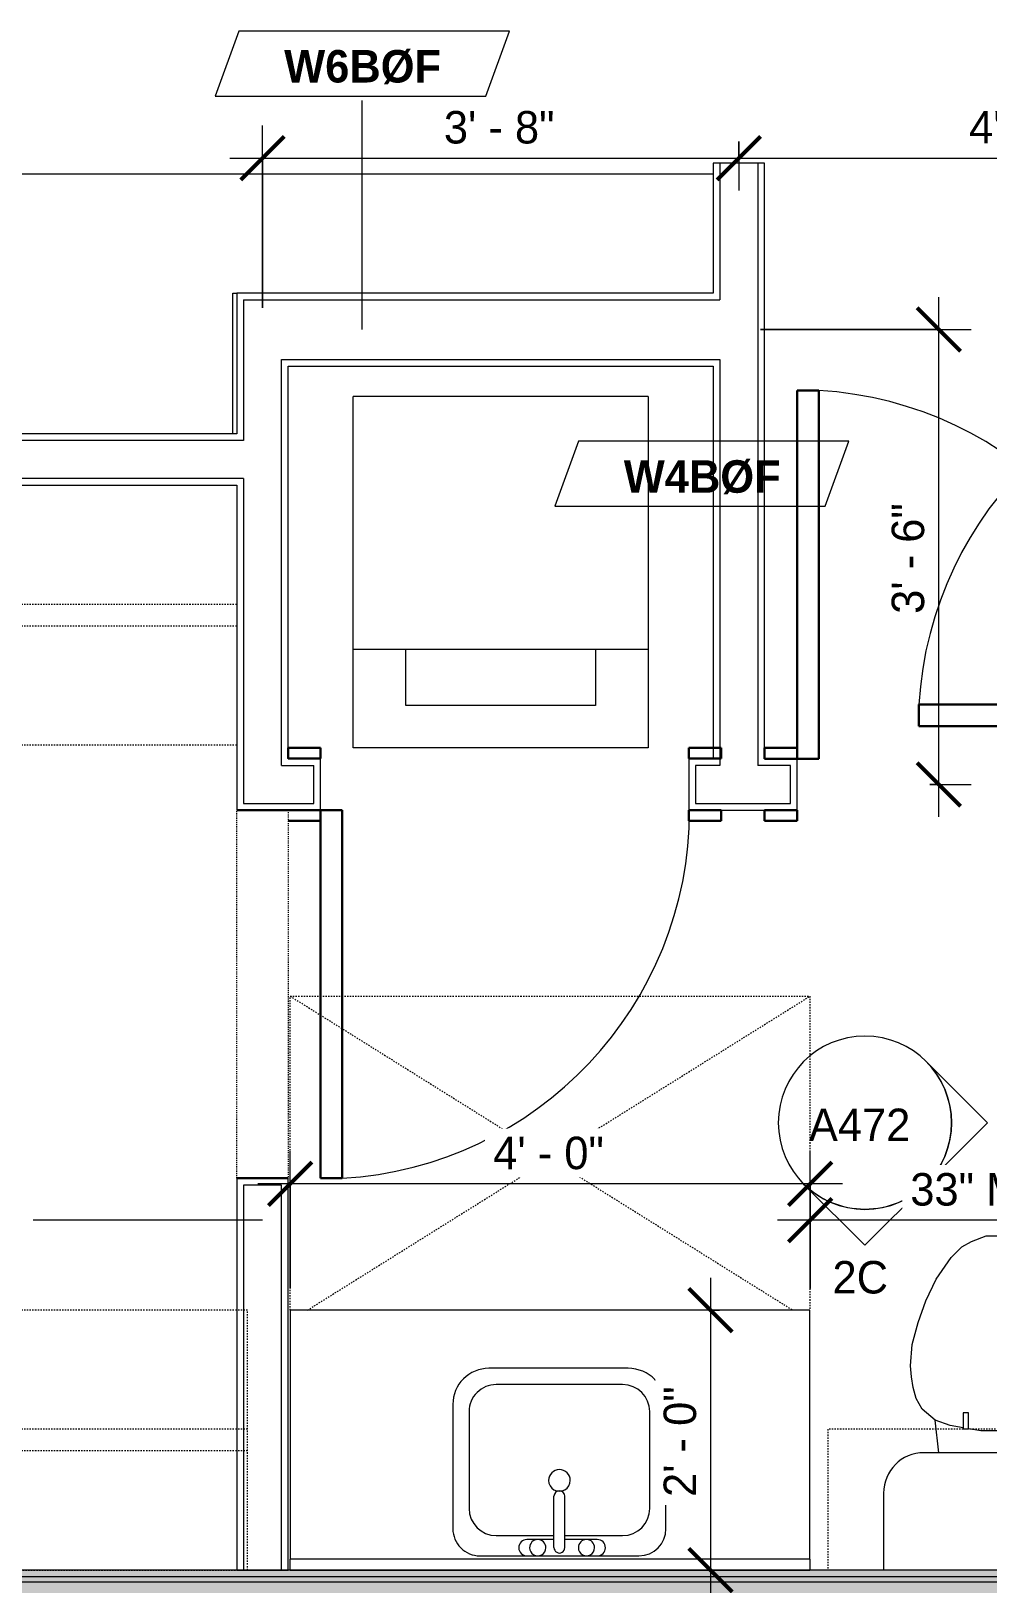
# Model space of a CAD drawing. Header units: inches. Extents: x -4010 to -1814, y 9846 to 12241.
# Drawn here: x -3638 to -3549.7, y 10841.3 to 10984.8 of the extents above; entities that cross this region are included whole.
import ezdxf

# ---------------------------------------------------------------- set-up
doc = ezdxf.new("R2010")
doc.units = ezdxf.units.IN
doc.header["$MEASUREMENT"] = 0
doc.linetypes.add('Dash', pattern=[0.25, 0.125, -0.125])
doc.linetypes.add('Overhead', pattern=[0.15625, 0.09375, -0.0625])
for name, color, linetype, lineweight in [('0-1', 7, 'Continuous', 5), ('A-ANNO-DIMS', 211, 'Continuous', 9), ('A-ANNO-DIMS-32', 211, 'Continuous', 9), ('A-DETL-GENF-3', 92, 'Overhead', 9), ('A-DETL-MEDM', 33, 'Continuous', 30), ('A-DOOR-3', 31, 'Continuous', 9), ('A-DOOR-4', 31, 'Continuous', 30), ('A-DOOR-FRAM-3', 31, 'Continuous', 30), ('A-GENM', 5, 'Continuous', 9), ('A-GENM-HDLN', 13, 'Dash', 9), ('A-WALL', 113, 'Continuous', 18), ('A-WALL-2', 250, 'Continuous', 18), ('A-WALL-3', 113, 'Continuous', 9), ('A-WALL-IDEN', 211, 'Continuous', 9), ('G-ANNO-SYMB-3', 111, 'Continuous', 9), ('I-WALL-2', 241, 'Continuous', 5), ('I-WALL-3', 7, 'Continuous', 9), ('P-SANR-FIXT', 6, 'Continuous', 9), ('Q-CASE', 31, 'Continuous', 9), ('Q-CASE-1', 31, 'Dash', 9), ('Q-CASE-HDLN', 31, 'Dash', 9)]:
    doc.layers.add(name, color=color, linetype=linetype, lineweight=lineweight)
doc.styles.add('Century Gothic', font='ufonts.com_century-gothic.ttf', dxfattribs={"height": 3})
doc.styles.add('Century Gothic_B_1', font='GOTHICB.TTF', dxfattribs={"height": 3})
doc.dimstyles.new('OD_1__HACK_2', dxfattribs={"dimscale": 12, "dimtxt": 3.132505, "dimasz": 0.333333, "dimexe": 0.25, "dimexo": 0.166667, "dimgap": 0.041667, "dimtad": 1, "dimdec": 4, "dimrnd": 0.0625, "dimzin": 3, "dimdsep": 46, "dimlunit": 4, "dimtxsty": 'Century Gothic', "dimblk1": 'OBLIQUE', "dimblk2": 'OBLIQUE', "dimsah": 1, "dimcen": 0.09, "dimdle": 0.25, "dimazin": 0, "dimtfac": 1, "dimtdec": 4, "dimtix": 1, "dimtmove": 0, "dimatfit": 3, "dimfxl": 1, "dimtvp": 1, "dimtfill": 1, "dimfrac": 2, "dimtolj": 1, "dimtzin": 0, "dimarcsym": 2})
doc.dimstyles.new('OD_1__HACK_2_1', dxfattribs={"dimscale": 12, "dimtxt": 3.132505, "dimasz": 0.333333, "dimexe": 0.25, "dimexo": 0.166667, "dimgap": 0.041667, "dimtad": 1, "dimdec": 4, "dimrnd": 0.0625, "dimzin": 3, "dimdsep": 46, "dimlunit": 4, "dimtxsty": 'Century Gothic', "dimblk1": 'OBLIQUE', "dimblk2": 'OBLIQUE', "dimsah": 1, "dimcen": 0.09, "dimdle": 0.25, "dimazin": 0, "dimtfac": 1, "dimtdec": 4, "dimtix": 1, "dimtmove": 0, "dimatfit": 3, "dimfxl": 1, "dimtvp": 1, "dimtfill": 1, "dimfrac": 2, "dimtolj": 1, "dimtzin": 0, "dimarcsym": 2})

# ---------------------------------------------------------------- blocks, each defined once
blk = doc.blocks.new('CTR - 1st Phase - Common Walls_rvt-1-UNIT PLANS - 2ND _ 3RD FLOOR')
at = {"layer": 'I-WALL-2'}
for points in [[(-3489.45, 10842), (-3487.3, 10842), (-3487.3, 10842.63), (-3852.47, 10842.63), (-3852.47, 10842), (-3494.85, 10842)], [(-3486.67, 10841.5), (-3486.67, 10842), (-3852.47, 10842), (-3852.47, 10841.5), (-3487.3, 10841.5)], [(-3487.3, 10836), (-3486.67, 10836), (-3486.67, 10841.5), (-3852.47, 10841.5), (-3852.47, 10836), (-3494.85, 10836)]]:
    blk.add_hatch(color=256, dxfattribs=at).paths.add_polyline_path(points, flags=0)
at = {"layer": 'A-WALL-2'}
for p, q in [((-3487.3, 10842), (-3852.47, 10842)), ((-3487.3, 10841.5), (-3852.47, 10841.5))]:
    blk.add_line(p, q, dxfattribs=at)
at = {"layer": 'I-WALL-3'}
blk.add_line((-3527.82, 10842.63), (-3852.47, 10842.63), dxfattribs=at)
blk = doc.blocks.new('OD_CW_Closet - OD_CW_Closet-3838437-UNIT PLANS - 2ND _ 3RD FLOOR')
at = {"layer": 'Q-CASE-HDLN'}
for p, q in [((67.99, 24), (0.74, 24)), ((0.74, 24), (0.74, 0)), ((67.99, 0), (67.99, 24)), ((0.74, 13), (67.99, 13)), ((0.74, 11), (67.99, 11)), ((0.74, 0), (67.99, 0))]:
    blk.add_line(p, q, dxfattribs=at)
blk = doc.blocks.new('SWING - SINGLE - FLUSH - 2-10 x 6-8 - PRIVACY-3199405-UNIT PLANS - 2ND _ 3RD FLOOR')
at = {"layer": 'A-DOOR-3'}
blk.add_arc((17, -2.37), 34.07, 180, 266.6343, dxfattribs=at)
at = {"layer": 'A-DOOR-4'}
for p, q in [((15, -2.37), (15, -36.38)), ((17, -2.37), (15, -2.37)), ((17, -2.37), (17, -36.38)), ((17, -36.38), (15, -36.38))]:
    blk.add_line(p, q, dxfattribs=at)
at = {"layer": 'A-DOOR-FRAM-3'}
for p, q in [((-20, 2.38), (-20, 3.38)), ((-20, 3.38), (-17, 3.38)), ((-17, 3.38), (-17, 2.38)), ((17, 2.38), (17, 3.38)), ((17, 3.38), (20, 3.38)), ((20, 3.38), (20, 2.38)), ((-17, 2.38), (-20, 2.38)), ((20, 2.38), (17, 2.38)), ((-20, -2.37), (-17, -2.37)), ((-20, -3.37), (-20, -2.37)), ((-17, -2.37), (-17, -3.37)), ((17, -2.37), (20, -2.37)), ((17, -3.37), (17, -2.37)), ((20, -2.37), (20, -3.37)), ((-17, -3.37), (-20, -3.37)), ((20, -3.37), (17, -3.37))]:
    blk.add_line(p, q, dxfattribs=at)
blk = doc.blocks.new('Stacked Washer and Dryer - 26_x25_ - Private-1352637-UNIT PLANS - 2ND _ 3RD FLOOR')
at = {"layer": 'P-SANR-FIXT'}
for p, q in [((0, 13.625), (32.4375, 13.625)), ((0, 13.625), (0, -13.625)), ((23.34375, 13.625), (23.34375, -13.625)), ((32.4375, 13.625), (32.4375, -13.625)), ((23.34375, 8.75), (28.53125, 8.75)), ((28.53125, 8.75), (28.53125, -8.75)), ((28.53125, -8.75), (23.34375, -8.75)), ((32.4375, -13.625), (0, -13.625))]:
    blk.add_line(p, q, dxfattribs=at)
blk = doc.blocks.new('SWING - SINGLE - FLUSH - 2-10 x 6-8 - PRIVACY-3928450-UNIT PLANS - 2ND _ 3RD FLOOR')
at = {"layer": 'A-DOOR-3'}
blk.add_arc((17, -2.37), 34.07, 180, 266.6343, dxfattribs=at)
at = {"layer": 'A-DOOR-4'}
for p, q in [((15, -2.37), (15, -36.38)), ((17, -2.37), (15, -2.37)), ((17, -2.37), (17, -36.38)), ((17, -36.38), (15, -36.38))]:
    blk.add_line(p, q, dxfattribs=at)
at = {"layer": 'A-DOOR-FRAM-3'}
for p, q in [((-20, 2.38), (-20, 3.38)), ((-20, 3.38), (-17, 3.38)), ((-17, 3.38), (-17, 2.38)), ((17, 2.38), (17, 3.38)), ((17, 3.38), (20, 3.38)), ((20, 3.38), (20, 2.38)), ((-17, 2.38), (-20, 2.38)), ((20, 2.38), (17, 2.38)), ((-20, -2.37), (-17, -2.37)), ((-20, -3.37), (-20, -2.37)), ((-17, -2.37), (-17, -3.37)), ((17, -2.37), (20, -2.37)), ((17, -3.37), (17, -2.37)), ((20, -2.37), (20, -3.37)), ((-17, -3.37), (-20, -3.37)), ((20, -3.37), (17, -3.37))]:
    blk.add_line(p, q, dxfattribs=at)
blk = doc.blocks.new('Door-Opening - 34_ x 80_-3928451-UNIT PLANS - 2ND _ 3RD FLOOR')
at = {"layer": 'A-DETL-GENF-3'}
for p, q in [((-17.32, 2.37), (16.68, 2.37)), ((16.68, -2.38), (-17.32, -2.38))]:
    blk.add_line(p, q, dxfattribs=at)
at = {"layer": 'A-DETL-MEDM'}
for p, q in [((-17.32, -2.38), (-17.32, 2.37)), ((16.68, 2.37), (16.68, -2.38))]:
    blk.add_line(p, q, dxfattribs=at)
blk = doc.blocks.new('M_Sink Vanity-Square - 500 x 440mm-1352614-UNIT PLANS - 2ND _ 3RD FLOOR')
at = {"layer": 'P-SANR-FIXT'}
for p, q in [((7.96, 7.09), (-6.72, 7.09)), ((3.62, 7.09), (-2.88, 7.09)), ((0.12, 6.33), (0.12, 1.59)), ((1.12, 6.33), (1.12, 1.59)), ((-9.22, 4.59), (-9.22, -6.73)), ((0.12, 5.22), (-5.22, 5.22)), ((-2.88, 5.59), (0.12, 5.59)), ((1.12, 5.59), (3.62, 5.59)), ((6.46, 5.22), (1.12, 5.22)), ((10.46, -6.91), (10.46, 4.59)), ((-7.72, 2.72), (-7.72, -6.23)), ((8.96, -6.23), (8.96, 2.72)), ((-5.22, -8.73), (6.46, -8.73)), ((-5.72, -10.23), (7.14, -10.23))]:
    blk.add_line(p, q, dxfattribs=at)
for centre, radius, start, end in [((-6.72, 4.59), 2.5, 90, 180), ((-2.88, 6.34), 0.75, 90, 270), ((-1.88, 6.34), 0.75, 360, 180), ((-1.88, 6.34), 0.75, 180, 0), ((0.62, 6.33), 0.5, 360, 180), ((2.62, 6.34), 0.75, 360, 180), ((2.62, 6.34), 0.75, 180, 360), ((3.62, 6.34), 0.75, 270, 90), ((7.96, 4.59), 2.5, 360, 90), ((-5.22, 2.72), 2.5, 90, 180), ((6.46, 2.72), 2.5, 0, 90), ((0.62, 1.59), 0.5, 180, 0), ((0.62, 0.13), 1, 360, 180), ((0.62, 0.13), 1, 180, 0), ((-5.72, -6.73), 3.5, 180, 270), ((-5.22, -6.23), 2.5, 180, 270), ((6.46, -6.23), 2.5, 270, 0), ((7.14, -6.91), 3.32, 270, 0)]:
    blk.add_arc(centre, radius, start, end, dxfattribs=at)
blk = doc.blocks.new('Toilet-Domestic-3D - Toilet-Domestic-3D-3234795-UNIT PLANS - 2ND _ 3RD FLOOR')
at = {"layer": 'P-SANR-FIXT'}
for p, q in [((-2.74, 11), (-1.87, 11.5)), ((-1.87, 11.5), (-0.5, 12)), ((-0.5, 12), (0.5, 12)), ((0.5, 12), (1.87, 11.5)), ((1.87, 11.5), (2.74, 11)), ((-3.74, 10), (-2.74, 11)), ((2.74, 11), (3.74, 10)), ((-5.13, 8), (-3.74, 10)), ((3.74, 10), (5.13, 8)), ((-6.06, 6), (-5.13, 8)), ((5.13, 8), (6.06, 6)), ((-6.79, 4), (-6.06, 6)), ((6.06, 6), (6.79, 4)), ((-7.33, 1.99), (-6.79, 4)), ((6.79, 4), (7.33, 1.99)), ((-7.5, 0), (-7.33, 1.99)), ((7.33, 1.99), (7.5, 0)), ((-7.41, -1), (-7.5, 0)), ((-7.24, -2), (-7.41, -1)), ((7.41, -1), (7.24, -2)), ((7.5, 0), (7.41, -1)), ((-6.97, -3), (-7.24, -2)), ((7.24, -2), (6.97, -3)), ((-6.4, -4), (-6.97, -3)), ((-5.21, -5), (-6.4, -4)), ((6.4, -4), (5.21, -5)), ((6.97, -3), (6.4, -4)), ((-3.84, -5.5), (-5.21, -5)), ((-4.86, -8.02), (-5.21, -5)), ((-2.61, -5.72), (-3.84, -5.5)), ((3.84, -5.5), (2.37, -5.76)), ((5.21, -5), (3.84, -5.5)), ((4.86, -8.02), (5.21, -5)), ((-1, -6), (-2.13, -5.8)), ((1, -6), (-1, -6)), ((1.89, -5.84), (1, -6)), ((6.25, -8.02), (-6.25, -8.02)), ((-9.98, -11.75), (-9.98, -18.86)), ((9.98, -18.86), (9.98, -11.75))]:
    blk.add_line(p, q, dxfattribs=at)
for centre, start, end in [((-6.25, -11.75), 90, 180), ((6.25, -11.75), 0, 90)]:
    blk.add_arc(centre, 3.73, start, end, dxfattribs=at)
blk = doc.blocks.new('Bath Vanity - Bath Vanity 48_-2551079-UNIT PLANS - 2ND _ 3RD FLOOR')
at = {"layer": 'Q-CASE'}
for p, q in [((-23.26, -1), (-23.26, -24)), ((24.74, -24), (24.74, -1)), ((-23.26, -24), (24.74, -24))]:
    blk.add_line(p, q, dxfattribs=at)
blk = doc.blocks.new('ADA Clearances - 30_x48_-V16-UNIT PLANS - 2ND _ 3RD FLOOR')
at = {"layer": 'A-GENM-HDLN'}
for p, q in [((15, 24), (-14, -22.41)), ((-14, 24), (15, 24)), ((15, 24), (15, -24)), ((-14, 22.41), (15, -24)), ((15, -24), (-14, -24))]:
    blk.add_line(p, q, dxfattribs=at)
blk = doc.blocks.new('BATHROOM MIRROR - BATHROOM MIRROR 48_-3124766-UNIT PLANS - 2ND _ 3RD FLOOR')
at = {"layer": 'Q-CASE'}
for p, q in [((24.74, 24), (-23.26, 24)), ((-23.26, 23), (-23.26, 24)), ((-23.26, 23), (24.74, 23)), ((24.74, 24), (24.74, 23))]:
    blk.add_line(p, q, dxfattribs=at)
blk = doc.blocks.new('300 Series Wall Hung Cabinet_326 - 30_-2909952-UNIT PLANS - 2ND _ 3RD FLOOR')
at = {"layer": 'Q-CASE'}
for p, q in [((-2.5, -13.19), (-2.01, -13.19)), ((-2.5, -13.19), (-2.5, -14.69)), ((-2.01, -14.69), (-2.01, -13.19)), ((2, -13.19), (2.49, -13.19)), ((2, -13.19), (2, -14.69)), ((2.49, -14.69), (2.49, -13.19)), ((-2.5, -14.69), (-2.01, -14.69)), ((2, -14.69), (2.49, -14.69))]:
    blk.add_line(p, q, dxfattribs=at)
at = {"layer": 'Q-CASE-1'}
for p, q in [((15, -0.19), (-15, -0.19)), ((-15, -0.19), (-15, -13.19)), ((15, -13.19), (15, -0.19)), ((-15, -13.19), (15, -13.19))]:
    blk.add_line(p, q, dxfattribs=at)
blk = doc.blocks.new('SWING - SINGLE - FLUSH - 2-10 x 6-8 - PASSAGE-3928453-UNIT PLANS - 2ND _ 3RD FLOOR')
at = {"layer": 'A-DOOR-3'}
blk.add_arc((17, 2.37), 34.07, 93.3657, 180, dxfattribs=at)
at = {"layer": 'A-DOOR-4'}
for p, q in [((15, 2.37), (15, 36.38)), ((17, 36.38), (15, 36.38)), ((17, 2.37), (17, 36.38)), ((17, 2.37), (15, 2.37))]:
    blk.add_line(p, q, dxfattribs=at)
at = {"layer": 'A-DOOR-FRAM-3'}
for p, q in [((-17, 3.37), (-20, 3.37)), ((-20, 3.37), (-20, 2.37)), ((-17, 2.37), (-17, 3.37)), ((20, 3.37), (17, 3.37)), ((17, 3.37), (17, 2.37)), ((-20, 2.37), (-17, 2.37)), ((17, 2.37), (20, 2.37)), ((-17, -2.38), (-20, -2.38)), ((-20, -2.38), (-20, -3.38)), ((-17, -3.38), (-17, -2.38)), ((20, -2.38), (17, -2.38)), ((17, -2.38), (17, -3.38)), ((20, -3.38), (20, -2.38)), ((-20, -3.38), (-17, -3.38)), ((17, -3.38), (20, -3.38))]:
    blk.add_line(p, q, dxfattribs=at)
blk = doc.blocks.new('OD_CW_Closet - OD_CW_Closet-3890319-UNIT PLANS - 2ND _ 3RD FLOOR')
at = {"layer": 'Q-CASE-HDLN'}
for p, q in [((0.74, -24), (0.74, 0)), ((0.74, 0), (66.99, 0)), ((66.99, 0), (66.99, -24)), ((0.74, -11), (66.99, -11)), ((0.74, -13), (66.99, -13)), ((66.99, -24), (0.74, -24))]:
    blk.add_line(p, q, dxfattribs=at)
blk = doc.blocks.new('Casework 14 - Casework 1-3928733-UNIT PLANS - 2ND _ 3RD FLOOR')
at = {"layer": 'Q-CASE'}
for p, q in [((-3575.05, 10971.56), (-3685.3, 10971.56)), ((-3619.4, 10947.56), (-3619.4, 10960.56)), ((-3619.4, 10960.56), (-3619.05, 10960.56))]:
    blk.add_line(p, q, dxfattribs=at)
blk = doc.blocks.new('Elevation - Filled Arrow-152140-UNIT PLANS - 2ND _ 3RD FLOOR')
at = {"layer": 'G-ANNO-SYMB-3'}
for start, end in [(360, 180), (180, 360)]:
    blk.add_arc((0, 0), 0.25, start, end, dxfattribs=at)
blk = doc.blocks.new('Elevation - Filled Arrow-151867-UNIT PLANS - 2ND _ 3RD FLOOR')
at = {"layer": 'G-ANNO-SYMB-3'}
for p, q in [((0, 0.3536), (-0.1768, 0.1768)), ((0.1768, 0.1768), (0, 0.3536))]:
    blk.add_line(p, q, dxfattribs=at)
blk.add_arc((0, 0), 0.25, 45, 135, dxfattribs=at)
blk = doc.blocks.new('DIMBLOCK82-UNIT PLANS - 2ND _ 3RD FLOOR')
at = {"layer": 'A-ANNO-DIMS-32'}
for p, q in [((-3614.11, 10868.63), (-3614.11, 10881.31)), ((-3566.11, 10868.63), (-3566.11, 10881.31)), ((-3563.11, 10878.31), (-3617.11, 10878.31)), ((-3614.11, 10878.31), (-3614.11, 10868.63)), ((-3566.11, 10878.31), (-3566.11, 10868.63))]:
    blk.add_line(p, q, dxfattribs=at)
at = {"layer": 'A-ANNO-DIMS-32', "lineweight": 50}
for p, q in [((-3614.11, 10878.31), (-3612.11, 10880.31)), ((-3566.11, 10878.31), (-3564.11, 10880.31)), ((-3614.11, 10878.31), (-3616.11, 10876.31)), ((-3566.11, 10878.31), (-3568.11, 10876.31))]:
    blk.add_line(p, q, dxfattribs=at)
at = {"layer": 'A-ANNO-DIMS-32', "color": 0, "insert": (-3595.36, 10882.65), "char_height": 3, "width": 12.5897, "attachment_point": 1, "line_spacing_factor": 0.984502, "style": 'Century Gothic', "bg_fill": 3, "box_fill_scale": 1.25, "bg_fill_color": 256, "bg_fill_true_color": 13158600, "bg_fill_transparency": 0}
blk.add_mtext('4\' - 0"', dxfattribs=at)
blk = doc.blocks.new('_Oblique')
at = {"color": 0, "linetype": 'ByBlock', "lineweight": -2}
blk.add_line((-0.5, -0.5), (0.5, 0.5), dxfattribs=at)
blk = doc.blocks.new('DIMBLOCK83-UNIT PLANS - 2ND _ 3RD FLOOR')
at = {"layer": 'A-ANNO-DIMS-32', "lineweight": 50}
for p, q in [((-3575.29, 10866.63), (-3577.29, 10868.63)), ((-3575.29, 10866.63), (-3573.29, 10864.63)), ((-3575.29, 10842.63), (-3577.29, 10844.63)), ((-3575.29, 10842.63), (-3573.29, 10840.63))]:
    blk.add_line(p, q, dxfattribs=at)
at = {"layer": 'A-ANNO-DIMS-32'}
for p, q in [((-3575.29, 10869.63), (-3575.29, 10839.63)), ((-3574.46, 10866.63), (-3578.29, 10866.63)), ((-3575.29, 10866.63), (-3574.46, 10866.63)), ((-3574.46, 10842.63), (-3578.29, 10842.63)), ((-3575.29, 10842.63), (-3574.46, 10842.63))]:
    blk.add_line(p, q, dxfattribs=at)
at = {"layer": 'A-ANNO-DIMS-32', "color": 0, "insert": (-3579.63, 10849.38), "char_height": 3, "width": 12.5897, "attachment_point": 1, "rotation": 90, "line_spacing_factor": 0.984502, "style": 'Century Gothic', "bg_fill": 3, "box_fill_scale": 1.25, "bg_fill_color": 256, "bg_fill_true_color": 13158600, "bg_fill_transparency": 0}
blk.add_mtext('2\' - 0"', dxfattribs=at)
blk = doc.blocks.new('DIMBLOCK274-UNIT PLANS - 2ND _ 3RD FLOOR')
at = {"layer": 'A-ANNO-DIMS-32'}
for p, q in [((-3616.67, 10959.19), (-3616.67, 10976.03)), ((-3572.67, 10974.56), (-3572.67, 10970.03)), ((-3572.67, 10973.03), (-3572.67, 10974.56)), ((-3619.67, 10973.03), (-3572.67, 10973.03)), ((-3616.67, 10973.03), (-3616.67, 10959.19))]:
    blk.add_line(p, q, dxfattribs=at)
at = {"layer": 'A-ANNO-DIMS-32', "lineweight": 50}
for p, q in [((-3616.67, 10973.03), (-3614.67, 10975.03)), ((-3572.67, 10973.03), (-3570.67, 10975.03)), ((-3616.67, 10973.03), (-3618.67, 10971.03)), ((-3572.67, 10973.03), (-3574.67, 10971.03))]:
    blk.add_line(p, q, dxfattribs=at)
at = {"layer": 'A-ANNO-DIMS-32', "color": 0, "insert": (-3599.92, 10977.38), "char_height": 3, "width": 12.5897, "attachment_point": 1, "line_spacing_factor": 0.984502, "style": 'Century Gothic', "bg_fill": 3, "box_fill_scale": 1.25, "bg_fill_color": 256, "bg_fill_true_color": 13158600, "bg_fill_transparency": 0}
blk.add_mtext('3\' - 8"', dxfattribs=at)
blk = doc.blocks.new('DIMBLOCK275-UNIT PLANS - 2ND _ 3RD FLOOR')
at = {"layer": 'A-ANNO-DIMS-32'}
for p, q in [((-3519.67, 10963.69), (-3519.67, 10976.03)), ((-3572.67, 10974.56), (-3572.67, 10970.03)), ((-3572.67, 10973.03), (-3572.67, 10974.56)), ((-3572.67, 10973.03), (-3519.67, 10973.03)), ((-3519.67, 10973.03), (-3519.67, 10963.69))]:
    blk.add_line(p, q, dxfattribs=at)
at = {"layer": 'A-ANNO-DIMS-32', "lineweight": 50}
for p, q in [((-3572.67, 10973.03), (-3570.67, 10975.03)), ((-3519.67, 10973.03), (-3517.67, 10975.03)), ((-3572.67, 10973.03), (-3574.67, 10971.03)), ((-3519.67, 10973.03), (-3521.67, 10971.03))]:
    blk.add_line(p, q, dxfattribs=at)
at = {"layer": 'A-ANNO-DIMS-32', "color": 0, "insert": (-3551.42, 10977.38), "char_height": 3, "width": 12.5897, "attachment_point": 1, "line_spacing_factor": 0.984502, "style": 'Century Gothic', "bg_fill": 3, "box_fill_scale": 1.25, "bg_fill_color": 256, "bg_fill_true_color": 13158600, "bg_fill_transparency": 0}
blk.add_mtext('4\' - 5"', dxfattribs=at)
blk = doc.blocks.new('DIMBLOCK277-UNIT PLANS - 2ND _ 3RD FLOOR')
at = {"layer": 'A-ANNO-DIMS-32'}
for p, q in [((-3554.22, 10912.19), (-3554.22, 10960.19)), ((-3570.67, 10957.19), (-3551.22, 10957.19)), ((-3554.22, 10957.19), (-3570.67, 10957.19)), ((-3555.05, 10915.19), (-3551.22, 10915.19)), ((-3554.22, 10915.19), (-3555.05, 10915.19))]:
    blk.add_line(p, q, dxfattribs=at)
at = {"layer": 'A-ANNO-DIMS-32', "lineweight": 50}
for p, q in [((-3554.22, 10957.19), (-3556.22, 10959.19)), ((-3554.22, 10957.19), (-3552.22, 10955.19)), ((-3554.22, 10915.19), (-3556.22, 10917.19)), ((-3554.22, 10915.19), (-3552.22, 10913.19))]:
    blk.add_line(p, q, dxfattribs=at)
at = {"layer": 'A-ANNO-DIMS-32', "color": 0, "insert": (-3558.57, 10930.94), "char_height": 3, "width": 12.5897, "attachment_point": 1, "rotation": 90, "line_spacing_factor": 0.984502, "style": 'Century Gothic', "bg_fill": 3, "box_fill_scale": 1.25, "bg_fill_color": 256, "bg_fill_true_color": 13158600, "bg_fill_transparency": 0}
blk.add_mtext('3\' - 6"', dxfattribs=at)
blk = doc.blocks.new('DIMBLOCK369-UNIT PLANS - 2ND _ 3RD FLOOR')
at = {"layer": 'A-ANNO-DIMS-32'}
for p, q in [((-3566.11, 10868.63), (-3566.11, 10877.94)), ((-3532.57, 10874.11), (-3532.57, 10877.94)), ((-3529.57, 10874.94), (-3569.11, 10874.94)), ((-3566.11, 10874.94), (-3566.11, 10868.63)), ((-3532.57, 10874.94), (-3532.57, 10874.11))]:
    blk.add_line(p, q, dxfattribs=at)
at = {"layer": 'A-ANNO-DIMS-32', "lineweight": 50}
for p, q in [((-3566.11, 10874.94), (-3564.11, 10876.94)), ((-3532.57, 10874.94), (-3530.57, 10876.94)), ((-3566.11, 10874.94), (-3568.11, 10872.94)), ((-3532.57, 10874.94), (-3534.57, 10872.94))]:
    blk.add_line(p, q, dxfattribs=at)
at = {"layer": 'A-ANNO-DIMS-32', "color": 0, "insert": (-3556.85, 10879.29), "char_height": 3, "width": 18.0194, "attachment_point": 1, "line_spacing_factor": 0.984502, "style": 'Century Gothic', "bg_fill": 3, "box_fill_scale": 1.25, "bg_fill_color": 256, "bg_fill_true_color": 13158600, "bg_fill_transparency": 0}
blk.add_mtext('33" MIN', dxfattribs=at)
blk = doc.blocks.new('Wall Tag - Arch Wall-3956453-UNIT PLANS - 2ND _ 3RD FLOOR')
at = {"layer": 'A-WALL-IDEN'}
for p, q in [((-0.3561, 0.0937), (-0.4244, -0.0937)), ((0.4244, 0.0937), (-0.3561, 0.0937)), ((0.3561, -0.0937), (0.4244, 0.0937)), ((-0.4244, -0.0937), (0.3561, -0.0937))]:
    blk.add_line(p, q, dxfattribs=at)

msp = doc.modelspace()

# ---------------------------------------------------------------- linework, layer by layer
at = {"layer": 'A-WALL'}
for p, q in [((-3574.42374, 10972.5644), (-3574.42374, 10959.9394)), ((-3570.92374, 10972.5644), (-3570.92374, 10916.9394)), ((-3618.42374, 10959.9394), (-3618.42374, 10946.9394)), ((-3618.42374, 10959.9394), (-3574.42374, 10959.9394)), ((-3614.92374, 10916.9394), (-3614.92374, 10954.4394)), ((-3614.92374, 10954.4394), (-3574.42374, 10954.4394)), ((-3574.42374, 10954.4394), (-3574.42374, 10916.9394)), ((-3618.42374, 10946.9394), (-3685.92374, 10946.9394)), ((-3618.42374, 10943.4394), (-3685.92374, 10943.4394)), ((-3618.42374, 10943.4394), (-3618.42374, 10913.4394)), ((-3614.92374, 10916.9394), (-3611.92374, 10916.9394)), ((-3611.92374, 10913.4394), (-3611.92374, 10916.9394)), ((-3576.67374, 10916.9394), (-3576.67374, 10913.4394)), ((-3574.42374, 10916.9394), (-3576.67374, 10916.9394)), ((-3567.92374, 10916.9394), (-3570.92374, 10916.9394)), ((-3567.92374, 10913.4394), (-3567.92374, 10916.9394)), ((-3618.42374, 10913.4394), (-3611.92374, 10913.4394)), ((-3576.67374, 10913.4394), (-3567.92374, 10913.4394)), ((-3618.42374, 10878.1894), (-3618.42374, 10842.6269)), ((-3614.92374, 10878.1894), (-3618.42374, 10878.1894)), ((-3614.92374, 10842.6269), (-3614.92374, 10878.1894))]:
    msp.add_line(p, q, dxfattribs=at)
at = {"layer": 'A-WALL-3'}
for p, q in [((-3570.29874, 10972.5644), (-3575.04874, 10972.5644)), ((-3575.04874, 10972.5644), (-3575.04874, 10960.5644)), ((-3570.29874, 10917.5644), (-3570.29874, 10972.5644)), ((-3619.04874, 10960.5644), (-3619.04874, 10947.5644)), ((-3575.04874, 10960.5644), (-3619.04874, 10960.5644)), ((-3614.29874, 10917.5644), (-3614.29874, 10953.8144)), ((-3614.29874, 10953.8144), (-3575.04874, 10953.8144)), ((-3575.04874, 10953.8144), (-3575.04874, 10917.5644)), ((-3619.04874, 10947.5644), (-3685.29874, 10947.5644)), ((-3685.29874, 10942.8144), (-3619.04874, 10942.8144)), ((-3619.04874, 10942.8144), (-3619.04874, 10912.8144)), ((-3611.29874, 10917.5644), (-3614.29874, 10917.5644)), ((-3611.29874, 10912.8144), (-3611.29874, 10917.5644)), ((-3575.04874, 10917.5644), (-3577.29874, 10917.5644)), ((-3577.29874, 10917.5644), (-3577.29874, 10912.8144)), ((-3567.29874, 10917.5644), (-3570.29874, 10917.5644)), ((-3567.29874, 10912.8144), (-3567.29874, 10917.5644)), ((-3614.29874, 10912.8144), (-3611.29874, 10912.8144)), ((-3577.29874, 10912.8144), (-3567.29874, 10912.8144)), ((-3619.04874, 10878.8144), (-3619.04874, 10842.6269)), ((-3614.29874, 10842.6269), (-3614.29874, 10878.8144)), ((-3619.04874, 10842.6269), (-3614.29874, 10842.6269))]:
    msp.add_line(p, q, dxfattribs=at)

# ---------------------------------------------------------------- block references
at = {"layer": '0-1'}
msp.add_blockref('CTR - 1st Phase - Common Walls_rvt-1-UNIT PLANS - 2ND _ 3RD FLOOR', (0, 0), dxfattribs=at)
at = {"layer": 'A-DOOR-3'}
for name, p, rotation in [('SWING - SINGLE - FLUSH - 2-10 x 6-8 - PRIVACY-3928450-UNIT PLANS - 2ND _ 3RD FLOOR', (-3519.67374, 10937.5644), 270.0000000000081), ('SWING - SINGLE - FLUSH - 2-10 x 6-8 - PRIVACY-3199405-UNIT PLANS - 2ND _ 3RD FLOOR', (-3550.29874, 10915.1894), 180), ('SWING - SINGLE - FLUSH - 2-10 x 6-8 - PASSAGE-3928453-UNIT PLANS - 2ND _ 3RD FLOOR', (-3594.29874, 10915.1894), 180), ('Door-Opening - 34_ x 80_-3928451-UNIT PLANS - 2ND _ 3RD FLOOR', (-3616.67374, 10896.13678), 89.99999999996074)]:
    msp.add_blockref(name, p, dxfattribs=dict(at, rotation=rotation))
at = {"layer": 'A-GENM', "rotation": 90.00000000013323}
msp.add_blockref('ADA Clearances - 30_x48_-V16-UNIT PLANS - 2ND _ 3RD FLOOR', (-3590.11124, 10880.63149), dxfattribs=at)
at = {"layer": 'G-ANNO-SYMB-3', "xscale": 31.99999999999999, "yscale": 31.99999999999999, "zscale": 31.99999999999999}
msp.add_blockref('Elevation - Filled Arrow-152140-UNIT PLANS - 2ND _ 3RD FLOOR', (-3561.03932, 10883.9379), dxfattribs=at)
at = {"layer": 'G-ANNO-SYMB-3', "extrusion": (0, 0, -1), "xscale": 31.99999999999999, "yscale": 31.99999999999999, "zscale": 31.99999999999999}
for rotation in [90.00000000000608, 180]:
    msp.add_blockref('Elevation - Filled Arrow-151867-UNIT PLANS - 2ND _ 3RD FLOOR', (3561.03932, 10883.9379), dxfattribs=dict(at, rotation=rotation))
at = {"layer": 'P-SANR-FIXT'}
for name, p, rotation in [('Stacked Washer and Dryer - 26_x25_ - Private-1352637-UNIT PLANS - 2ND _ 3RD FLOOR', (-3594.67374, 10951.0019), 269.9999999999509), ('M_Sink Vanity-Square - 500 x 440mm-1352614-UNIT PLANS - 2ND _ 3RD FLOOR', (-3588.63175, 10851.03064), 180)]:
    msp.add_blockref(name, p, dxfattribs=dict(at, rotation=rotation))
msp.add_blockref('Toilet-Domestic-3D - Toilet-Domestic-3D-3234795-UNIT PLANS - 2ND _ 3RD FLOOR', (-3549.34194, 10861.48271), dxfattribs=at)
at = {"layer": 'Q-CASE'}
msp.add_blockref('Casework 14 - Casework 1-3928733-UNIT PLANS - 2ND _ 3RD FLOOR', (0, 0), dxfattribs=at)
at = {"layer": 'Q-CASE', "rotation": 180}
for name, p in [('OD_CW_Closet - OD_CW_Closet-3890319-UNIT PLANS - 2ND _ 3RD FLOOR', (-3618.31103, 10918.8144)), ('OD_CW_Closet - OD_CW_Closet-3838437-UNIT PLANS - 2ND _ 3RD FLOOR', (-3617.31103, 10866.6269)), ('Bath Vanity - Bath Vanity 48_-2551079-UNIT PLANS - 2ND _ 3RD FLOOR', (-3589.37353, 10842.6269)), ('300 Series Wall Hung Cabinet_326 - 30_-2909952-UNIT PLANS - 2ND _ 3RD FLOOR', (-3549.46694, 10842.44399)), ('BATHROOM MIRROR - BATHROOM MIRROR 48_-3124766-UNIT PLANS - 2ND _ 3RD FLOOR', (-3589.37353, 10866.63149))]:
    msp.add_blockref(name, p, dxfattribs=at)

# ---------------------------------------------------------------- texts
at = {"layer": 'A-WALL-IDEN', "insert": (-3614.66644, 10983.01179), "char_height": 3, "width": 17.372, "attachment_point": 1, "style": 'Century Gothic_B_1'}
msp.add_mtext('W6BØF', dxfattribs=at)
at = {"layer": 'G-ANNO-SYMB-3', "char_height": 3, "attachment_point": 1, "style": 'Century Gothic'}
for s, insert, width in [('A472', (-3566.21526, 10885.24433), 12.221), ('2C', (-3564.03319, 10871.17124), 6.969)]:
    msp.add_mtext(s, dxfattribs=dict(at, insert=insert, width=width))

# ---------------------------------------------------------------- next in the draw order: dimensions: what is measured, and where the dimension line sits
at = {"layer": 'A-ANNO-DIMS'}
dim = msp.add_linear_dim(base=(-3572.67374, 10973.03421), p1=(-3616.67374, 10957.1894), p2=(-3572.67374, 10972.5644), dimstyle='OD_1__HACK_2_1', override={"dimpost": '<>', "dimfxl": 46.608911}, dxfattribs=at)
dim.commit()
dim.dimension.update_dxf_attribs({"geometry": 'DIMBLOCK274-UNIT PLANS - 2ND _ 3RD FLOOR', "text_midpoint": (-3594.67374, 10975.10967)})
dim = msp.add_linear_dim(base=(-3614.11124, 10878.30546), p1=(-3566.11124, 10866.6269), p2=(-3614.11124, 10866.6269), angle=0, dimstyle='OD_1__HACK_2', override={"dimpost": '<>', "dimfxl": 48}, dxfattribs=at)
dim.commit()
dim.dimension.update_dxf_attribs({"geometry": 'DIMBLOCK82-UNIT PLANS - 2ND _ 3RD FLOOR', "text_midpoint": (-3590.11124, 10880.38092)})

# ---------------------------------------------------------------- next in the draw order: linework, layer by layer
at = {"layer": 'A-WALL-IDEN'}
for p, q in [((-3607.45052, 10957.1894), (-3607.45052, 10978.34624)), ((-3616.67374, 10874.94341), (-3637.83058, 10874.94341))]:
    msp.add_line(p, q, dxfattribs=at)

# ---------------------------------------------------------------- next in the draw order: block references
at = {"layer": 'A-WALL-IDEN', "xscale": 31.99999999999999, "yscale": 31.99999999999999, "zscale": 31.99999999999999}
msp.add_blockref('Wall Tag - Arch Wall-3956453-UNIT PLANS - 2ND _ 3RD FLOOR', (-3607.45052, 10981.76426), dxfattribs=at)

# ---------------------------------------------------------------- next in the draw order: dimensions: what is measured, and where the dimension line sits
at = {"layer": 'A-ANNO-DIMS'}
dim = msp.add_linear_dim(base=(-3519.67374, 10973.03421), p1=(-3572.67374, 10972.5644), p2=(-3519.67374, 10961.6894), dimstyle='OD_1__HACK_2_1', override={"dimpost": '<>', "dimfxl": 54.104211}, dxfattribs=at)
dim.commit()
dim.dimension.update_dxf_attribs({"geometry": 'DIMBLOCK275-UNIT PLANS - 2ND _ 3RD FLOOR', "text_midpoint": (-3546.17374, 10975.10967)})
for base, p1, p2, dimstyle, override, picture, middle in [((-3554.22226, 10957.1894), (-3557.05069, 10915.1894), (-3572.67374, 10957.1894), 'OD_1__HACK_2_1', {"dimpost": '<>', "dimfxl": 44.8116}, 'DIMBLOCK277-UNIT PLANS - 2ND _ 3RD FLOOR', (-3556.29772, 10936.1894)), ((-3575.28769, 10842.6269), (-3572.45926, 10866.6269), (-3572.45926, 10842.6269), 'OD_1__HACK_2', {"dimpost": '<>', "dimfxl": 24}, 'DIMBLOCK83-UNIT PLANS - 2ND _ 3RD FLOOR', (-3577.36315, 10854.6269))]:
    dim = msp.add_linear_dim(base=base, p1=p1, p2=p2, angle=90, dimstyle=dimstyle, override=override, dxfattribs=at)
    dim.commit()
    dim.dimension.update_dxf_attribs({"geometry": picture, "text_midpoint": middle})
dim = msp.add_linear_dim(base=(-3566.11124, 10874.94045), p1=(-3532.57265, 10872.11202), p2=(-3566.11124, 10866.63149), angle=0, text='33" MIN', dimstyle='OD_1__HACK_2_1', override={"dimpost": '<>', "dimfxl": 33.983427}, dxfattribs=at)
dim.commit()
dim.dimension.update_dxf_attribs({"geometry": 'DIMBLOCK369-UNIT PLANS - 2ND _ 3RD FLOOR', "text_midpoint": (-3549.34194, 10877.01591)})

# ---------------------------------------------------------------- next in the draw order: block references
at = {"layer": 'A-WALL-IDEN', "xscale": 31.99999999999999, "yscale": 31.99999999999999, "zscale": 31.99999999999999}
msp.add_blockref('Wall Tag - Arch Wall-3956453-UNIT PLANS - 2ND _ 3RD FLOOR', (-3576.09175, 10943.8769), dxfattribs=at)

# ---------------------------------------------------------------- next in the draw order: texts
at = {"layer": 'A-WALL-IDEN', "insert": (-3583.30767, 10945.12443), "char_height": 3, "width": 17.372, "attachment_point": 1, "style": 'Century Gothic_B_1'}
msp.add_mtext('W4BØF', dxfattribs=at)

doc.saveas('drawing.dxf')
